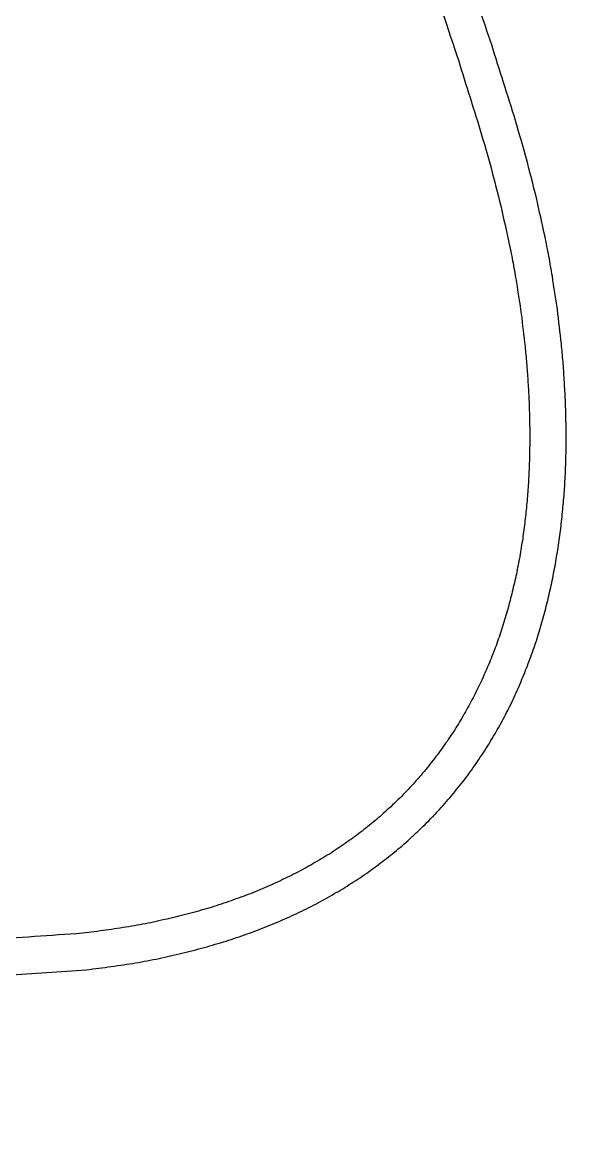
# Model space of a CAD drawing. Extents: x 0 to 790, y 0 to 579.
# Drawn here: x 480.75 to 484.1, y 464.99 to 471.65 of the extents above; entities that cross this region are included whole.
import ezdxf

# ---------------------------------------------------------------- set-up
doc = ezdxf.new("R2010")
doc.units = 0
doc.header["$LTSCALE"] = 10
doc.header["$MEASUREMENT"] = 0
doc.layers.get('0').update_dxf_attribs({"linetype": 'CONTINUOUS'})
doc.layers.add('1', color=7, linetype='CONTINUOUS')

msp = doc.modelspace()

# ---------------------------------------------------------------- linework, layer by layer
at = {"color": 7, "lineweight": -3}
for points in [[(482.9397, 472.6411), (483.0719, 472.244), (483.2041, 471.8469), (483.3363, 471.4498)], [(483.5433, 471.5147), (483.4935, 471.6626), (483.4436, 471.8105), (483.3938, 471.9585)], [(483.6852, 471.0642), (483.6379, 471.2143), (483.5906, 471.3645), (483.5433, 471.5147)], [(483.3363, 471.4498), (483.3827, 471.3021), (483.4292, 471.1544), (483.4756, 471.0067)], [(483.7504, 470.8359), (483.7287, 470.912), (483.7069, 470.9881), (483.6852, 471.0642)], [(483.4756, 471.0067), (483.497, 470.9319), (483.5184, 470.8571), (483.5398, 470.7823)], [(483.8093, 470.6052), (483.7897, 470.6821), (483.7701, 470.759), (483.7504, 470.8359)], [(483.5398, 470.7823), (483.559, 470.7072), (483.5782, 470.632), (483.5973, 470.5569)], [(483.5973, 470.5569), (483.6143, 470.4812), (483.6312, 470.4054), (483.6481, 470.3297)], [(483.8608, 470.3731), (483.8437, 470.4505), (483.8265, 470.5278), (483.8093, 470.6052)], [(483.8838, 470.256), (483.8761, 470.295), (483.8685, 470.334), (483.8608, 470.3731)], [(483.6481, 470.3297), (483.6556, 470.2917), (483.6632, 470.2537), (483.6707, 470.2157)], [(483.9042, 470.1385), (483.8974, 470.1776), (483.8906, 470.2168), (483.8838, 470.256)], [(483.6707, 470.2157), (483.6774, 470.1776), (483.6841, 470.1395), (483.6908, 470.1014)], [(483.6908, 470.1014), (483.7002, 470.0392), (483.7096, 469.977), (483.719, 469.9148)], [(483.9342, 469.9409), (483.9242, 470.0068), (483.9142, 470.0726), (483.9042, 470.1385)], [(483.719, 469.9148), (483.7266, 469.85), (483.7341, 469.7852), (483.7416, 469.7204)], [(483.9579, 469.7356), (483.95, 469.8041), (483.9421, 469.8725), (483.9342, 469.9409)], [(483.7416, 469.7204), (483.7448, 469.6872), (483.748, 469.6539), (483.7511, 469.6206)], [(483.9681, 469.6308), (483.9647, 469.6658), (483.9613, 469.7007), (483.9579, 469.7356)], [(483.7511, 469.6206), (483.7536, 469.5871), (483.7561, 469.5536), (483.7585, 469.5201)], [(483.9751, 469.5232), (483.9728, 469.5591), (483.9704, 469.595), (483.9681, 469.6308)], [(483.7585, 469.5201), (483.7605, 469.4861), (483.7625, 469.4521), (483.7645, 469.4181)], [(483.9811, 469.416), (483.9791, 469.4517), (483.9771, 469.4875), (483.9751, 469.5232)], [(483.7645, 469.4181), (483.7657, 469.3839), (483.7669, 469.3497), (483.7681, 469.3155)], [(483.985, 469.307), (483.9837, 469.3433), (483.9824, 469.3797), (483.9811, 469.416)], [(483.7681, 469.3155), (483.7687, 469.2808), (483.7692, 469.2461), (483.7698, 469.2114)], [(483.9861, 469.1969), (483.9857, 469.2336), (483.9854, 469.2703), (483.985, 469.307)], [(483.7698, 469.2114), (483.7696, 469.1765), (483.7694, 469.1415), (483.7691, 469.1066)], [(483.9857, 469.0858), (483.9858, 469.1228), (483.986, 469.1599), (483.9861, 469.1969)], [(483.7691, 469.1066), (483.7682, 469.0717), (483.7672, 469.0368), (483.7663, 469.0018)], [(483.9822, 468.975), (483.9834, 469.0119), (483.9846, 469.0489), (483.9857, 469.0858)], [(483.7663, 469.0018), (483.7645, 468.9667), (483.7628, 468.9315), (483.761, 468.8964)], [(483.9759, 468.8632), (483.978, 468.9005), (483.9801, 468.9377), (483.9822, 468.975)], [(483.761, 468.8964), (483.7582, 468.861), (483.7554, 468.8256), (483.7525, 468.7902)], [(483.9663, 468.751), (483.9695, 468.7884), (483.9727, 468.8258), (483.9759, 468.8632)], [(483.7525, 468.7902), (483.7488, 468.7548), (483.745, 468.7194), (483.7413, 468.684)], [(483.9543, 468.6388), (483.9583, 468.6762), (483.9623, 468.7136), (483.9663, 468.751)], [(483.7413, 468.684), (483.7368, 468.6489), (483.7323, 468.6139), (483.7279, 468.5789)], [(483.9388, 468.5263), (483.944, 468.5638), (483.9492, 468.6013), (483.9543, 468.6388)], [(483.7279, 468.5789), (483.7221, 468.5435), (483.7163, 468.5081), (483.7106, 468.4727)], [(483.9201, 468.4141), (483.9263, 468.4515), (483.9326, 468.4889), (483.9388, 468.5263)], [(483.7106, 468.4727), (483.7037, 468.4377), (483.6969, 468.4028), (483.6901, 468.3679)], [(483.6901, 468.3679), (483.6821, 468.333), (483.6741, 468.298), (483.6661, 468.2631)], [(483.8979, 468.3023), (483.9053, 468.3396), (483.9127, 468.3768), (483.9201, 468.4141)], [(483.8721, 468.1908), (483.8807, 468.228), (483.8893, 468.2651), (483.8979, 468.3023)], [(483.6661, 468.2631), (483.6572, 468.2284), (483.6482, 468.1937), (483.6393, 468.159)], [(483.6393, 468.159), (483.6342, 468.1421), (483.6292, 468.1252), (483.6241, 468.1082)], [(483.8422, 468.0804), (483.8521, 468.1172), (483.8621, 468.154), (483.8721, 468.1908)], [(483.6241, 468.1082), (483.6187, 468.091), (483.6133, 468.0737), (483.6079, 468.0564)], [(483.6079, 468.0564), (483.6024, 468.0395), (483.5969, 468.0225), (483.5913, 468.0056)], [(483.809, 467.971), (483.8148, 467.9891), (483.8205, 468.0072), (483.8263, 468.0253)], [(483.8263, 468.0253), (483.8316, 468.0437), (483.8369, 468.062), (483.8422, 468.0804)], [(483.5913, 468.0056), (483.5854, 467.9885), (483.5796, 467.9715), (483.5737, 467.9544)], [(483.7906, 467.9167), (483.7968, 467.9348), (483.8029, 467.9529), (483.809, 467.971)], [(483.555, 467.904), (483.5483, 467.8873), (483.5416, 467.8706), (483.5349, 467.8539)], [(483.5737, 467.9544), (483.5675, 467.9376), (483.5612, 467.9208), (483.555, 467.904)], [(483.7712, 467.8627), (483.7777, 467.8807), (483.7842, 467.8987), (483.7906, 467.9167)], [(483.5349, 467.8539), (483.5279, 467.8373), (483.521, 467.8207), (483.5141, 467.8042)], [(483.7508, 467.8091), (483.7576, 467.827), (483.7644, 467.8448), (483.7712, 467.8627)], [(483.5141, 467.8042), (483.5067, 467.7875), (483.4993, 467.7708), (483.4918, 467.7541)], [(483.7293, 467.7555), (483.7364, 467.7733), (483.7436, 467.7912), (483.7508, 467.8091)], [(483.4689, 467.705), (483.4609, 467.6889), (483.4529, 467.6728), (483.4449, 467.6567)], [(483.4918, 467.7541), (483.4842, 467.7377), (483.4766, 467.7214), (483.4689, 467.705)], [(483.683, 467.6493), (483.6909, 467.6667), (483.6988, 467.6841), (483.7067, 467.7015)], [(483.7067, 467.7015), (483.7142, 467.7195), (483.7217, 467.7375), (483.7293, 467.7555)], [(483.4449, 467.6567), (483.4366, 467.6405), (483.4282, 467.6242), (483.4199, 467.608)], [(483.6584, 467.596), (483.6666, 467.6138), (483.6748, 467.6315), (483.683, 467.6493)], [(483.3938, 467.5604), (483.3846, 467.5443), (483.3754, 467.5282), (483.3663, 467.5121)], [(483.4199, 467.608), (483.4112, 467.5921), (483.4025, 467.5763), (483.3938, 467.5604)], [(483.6322, 467.5445), (483.641, 467.5617), (483.6497, 467.5788), (483.6584, 467.596)], [(483.3663, 467.5121), (483.3568, 467.4964), (483.3474, 467.4808), (483.338, 467.4651)], [(483.5769, 467.4419), (483.5863, 467.4588), (483.5957, 467.4757), (483.6051, 467.4927)], [(483.6051, 467.4927), (483.6141, 467.5099), (483.6232, 467.5272), (483.6322, 467.5445)], [(483.338, 467.4651), (483.3282, 467.4498), (483.3183, 467.4346), (483.3084, 467.4193)], [(483.5469, 467.3907), (483.5569, 467.4078), (483.5669, 467.4248), (483.5769, 467.4419)], [(483.2777, 467.3731), (483.2669, 467.3579), (483.2561, 467.3427), (483.2453, 467.3276)], [(483.3084, 467.4193), (483.2982, 467.4039), (483.2879, 467.3885), (483.2777, 467.3731)], [(483.5162, 467.3406), (483.5264, 467.3573), (483.5366, 467.374), (483.5469, 467.3907)], [(483.2453, 467.3276), (483.2342, 467.3126), (483.2231, 467.2977), (483.2121, 467.2827)], [(483.4509, 467.2415), (483.462, 467.2579), (483.473, 467.2744), (483.4841, 467.2909)], [(483.4841, 467.2909), (483.4948, 467.3074), (483.5055, 467.324), (483.5162, 467.3406)], [(483.1775, 467.2387), (483.1656, 467.224), (483.1538, 467.2093), (483.1419, 467.1946)], [(483.2121, 467.2827), (483.2006, 467.2681), (483.189, 467.2534), (483.1775, 467.2387)], [(483.4163, 467.1924), (483.4279, 467.2088), (483.4394, 467.2251), (483.4509, 467.2415)], [(483.1419, 467.1946), (483.1294, 467.1801), (483.117, 467.1656), (483.1045, 467.1512)], [(483.3807, 467.1448), (483.3926, 467.1607), (483.4045, 467.1766), (483.4163, 467.1924)], [(483.0664, 467.1085), (483.0533, 467.0946), (483.0403, 467.0807), (483.0272, 467.0668)], [(483.1045, 467.1512), (483.0918, 467.1369), (483.0791, 467.1227), (483.0664, 467.1085)], [(483.3042, 467.0499), (483.317, 467.0654), (483.3298, 467.081), (483.3426, 467.0965)], [(483.3426, 467.0965), (483.3553, 467.1126), (483.368, 467.1287), (483.3807, 467.1448)], [(482.986, 467.0256), (482.9718, 467.0121), (482.9577, 466.9985), (482.9436, 466.985)], [(483.0272, 467.0668), (483.0135, 467.0531), (482.9997, 467.0393), (482.986, 467.0256)], [(483.2643, 467.0037), (483.2776, 467.0191), (483.2909, 467.0345), (483.3042, 467.0499)], [(482.9436, 466.985), (482.929, 466.972), (482.9145, 466.9589), (482.8999, 466.9458)], [(483.18, 466.9127), (483.1945, 466.9276), (483.2089, 466.9426), (483.2234, 466.9575)], [(483.2234, 466.9575), (483.237, 466.9729), (483.2507, 466.9883), (483.2643, 467.0037)], [(482.8583, 466.9092), (482.8443, 466.8975), (482.8303, 466.8859), (482.8163, 466.8742)], [(482.8999, 466.9458), (482.886, 466.9336), (482.8721, 466.9214), (482.8583, 466.9092)], [(483.1362, 466.8686), (483.1508, 466.8833), (483.1654, 466.898), (483.18, 466.9127)], [(482.7725, 466.8397), (482.7577, 466.8284), (482.7429, 466.8171), (482.7281, 466.8058)], [(482.8163, 466.8742), (482.8017, 466.8627), (482.7871, 466.8512), (482.7725, 466.8397)], [(483.0438, 466.7818), (483.0593, 466.7963), (483.0749, 466.8107), (483.0904, 466.8252)], [(483.0904, 466.8252), (483.1057, 466.8397), (483.121, 466.8541), (483.1362, 466.8686)], [(482.6826, 466.7733), (482.6672, 466.7629), (482.6518, 466.7524), (482.6364, 466.7419)], [(482.7281, 466.8058), (482.7129, 466.795), (482.6977, 466.7842), (482.6826, 466.7733)], [(482.999, 466.743), (483.0139, 466.7559), (483.0289, 466.7689), (483.0438, 466.7818)], [(482.5898, 466.7109), (482.5737, 466.701), (482.5576, 466.6911), (482.5415, 466.6813)], [(482.6364, 466.7419), (482.6208, 466.7316), (482.6053, 466.7212), (482.5898, 466.7109)], [(482.9066, 466.6682), (482.9222, 466.6806), (482.9379, 466.6929), (482.9535, 466.7053)], [(482.9535, 466.7053), (482.9687, 466.7178), (482.9838, 466.7304), (482.999, 466.743)], [(482.4917, 466.6523), (482.4753, 466.6429), (482.4588, 466.6335), (482.4423, 466.6241)], [(482.5415, 466.6813), (482.5249, 466.6716), (482.5083, 466.662), (482.4917, 466.6523)], [(482.8103, 466.5969), (482.8263, 466.6087), (482.8423, 466.6205), (482.8583, 466.6322)], [(482.8583, 466.6322), (482.8744, 466.6442), (482.8905, 466.6562), (482.9066, 466.6682)], [(482.339, 466.5701), (482.3214, 466.5617), (482.3039, 466.5532), (482.2864, 466.5447)], [(482.3912, 466.5962), (482.3738, 466.5875), (482.3564, 466.5788), (482.339, 466.5701)], [(482.4423, 466.6241), (482.4253, 466.6148), (482.4082, 466.6055), (482.3912, 466.5962)], [(482.7094, 466.5296), (482.7264, 466.5406), (482.7435, 466.5517), (482.7605, 466.5627)], [(482.7605, 466.5627), (482.7771, 466.5741), (482.7937, 466.5855), (482.8103, 466.5969)], [(482.1781, 466.4964), (482.1595, 466.4886), (482.1409, 466.4809), (482.1224, 466.4731)], [(482.2328, 466.52), (482.2146, 466.5122), (482.1963, 466.5043), (482.1781, 466.4964)], [(482.2864, 466.5447), (482.2685, 466.5365), (482.2507, 466.5283), (482.2328, 466.52)], [(482.605, 466.4661), (482.6226, 466.4764), (482.6402, 466.4868), (482.6579, 466.4971)], [(482.6579, 466.4971), (482.675, 466.5079), (482.6922, 466.5188), (482.7094, 466.5296)], [(482.0081, 466.4311), (481.9887, 466.4244), (481.9693, 466.4177), (481.9499, 466.411)], [(482.0656, 466.4516), (482.0464, 466.4448), (482.0272, 466.438), (482.0081, 466.4311)], [(482.1224, 466.4731), (482.1034, 466.466), (482.0845, 466.4588), (482.0656, 466.4516)], [(482.4974, 466.4061), (482.5155, 466.416), (482.5336, 466.4259), (482.5517, 466.4357)], [(482.5517, 466.4357), (482.5694, 466.4458), (482.5872, 466.456), (482.605, 466.4661)], [(481.8303, 466.3733), (481.8098, 466.3675), (481.7893, 466.3618), (481.7689, 466.356)], [(481.8902, 466.3909), (481.8702, 466.385), (481.8503, 466.3792), (481.8303, 466.3733)], [(481.9499, 466.411), (481.93, 466.4043), (481.9101, 466.3976), (481.8902, 466.3909)], [(482.3848, 466.3504), (482.4038, 466.3595), (482.4227, 466.3687), (482.4416, 466.3779)], [(482.4416, 466.3779), (482.4602, 466.3873), (482.4788, 466.3967), (482.4974, 466.4061)], [(481.5163, 466.2953), (481.4723, 466.2873), (481.4283, 466.2793), (481.3843, 466.2713)], [(481.6443, 466.3243), (481.6017, 466.3146), (481.559, 466.305), (481.5163, 466.2953)], [(481.7689, 466.356), (481.7274, 466.3454), (481.6859, 466.3348), (481.6443, 466.3243)], [(482.2095, 466.2738), (482.2294, 466.2822), (482.2492, 466.2905), (482.2691, 466.2989)], [(482.2691, 466.2989), (482.2886, 466.3073), (482.3082, 466.3158), (482.3277, 466.3243)], [(482.3277, 466.3243), (482.3467, 466.333), (482.3658, 466.3417), (482.3848, 466.3504)], [(481.1095, 466.2325), (480.9195, 466.219), (480.7295, 466.2055), (480.5394, 466.192)], [(481.2489, 466.2505), (481.2024, 466.2445), (481.156, 466.2385), (481.1095, 466.2325)], [(481.3843, 466.2713), (481.3392, 466.2644), (481.294, 466.2575), (481.2489, 466.2505)], [(482.0261, 466.2064), (482.0467, 466.2137), (482.0674, 466.221), (482.0881, 466.2283)], [(482.0881, 466.2283), (482.1086, 466.2357), (482.1291, 466.2431), (482.1495, 466.2505)], [(482.1495, 466.2505), (482.1695, 466.2583), (482.1895, 466.266), (482.2095, 466.2738)], [(481.8338, 466.1479), (481.8555, 466.1541), (481.8773, 466.1603), (481.8991, 466.1666)], [(481.8991, 466.1666), (481.9205, 466.1729), (481.9419, 466.1793), (481.9633, 466.1856)], [(481.9633, 466.1856), (481.9842, 466.1925), (482.0051, 466.1995), (482.0261, 466.2064)], [(481.5646, 466.0822), (481.61, 466.0926), (481.6554, 466.1029), (481.7008, 466.1133)], [(481.7008, 466.1133), (481.7451, 466.1248), (481.7895, 466.1363), (481.8338, 466.1479)], [(481.1335, 466.0156), (481.1826, 466.0218), (481.2316, 466.028), (481.2806, 466.0343)], [(481.2806, 466.0343), (481.3286, 466.0416), (481.3766, 466.0489), (481.4246, 466.0561)], [(481.4246, 466.0561), (481.4712, 466.0648), (481.5179, 466.0735), (481.5646, 466.0822)], [(480.181, 465.9528), (480.4985, 465.9737), (480.816, 465.9946), (481.1335, 466.0156)]]:
    msp.add_open_spline(points, degree=3, dxfattribs=at)
at = {"layer": '1', "color": 7, "linetype": 'Continuous', "lineweight": -3}
msp.add_open_spline([(402.9413, 476.2129), (402.9413, 476.1608), (402.9412, 476.1098), (402.9411, 476.0086), (402.9411, 475.9585), (402.942, 475.8078), (402.9436, 475.7069), (402.9481, 475.5497), (402.9499, 475.4962), (402.954, 475.3864), (402.9564, 475.33), (402.9642, 475.1555), (402.9703, 475.032), (402.9836, 474.7664), (402.9907, 474.6243), (403.0059, 474.3195), (403.0139, 474.1567), (403.0323, 473.8101), (403.0425, 473.6263), (403.0685, 473.2388), (403.0842, 473.0353), (403.1055, 472.8219), (403.1057, 472.8194), (403.106, 472.8167), (403.1061, 472.8157), (403.1062, 472.8153), (403.1062, 472.8152), (403.1062, 472.8149), (403.1064, 472.8132), (403.1069, 472.8083), (403.108, 472.7974), (403.1102, 472.7754), (403.1147, 472.7311), (403.1243, 472.6409), (403.1331, 472.5608), (403.1518, 472.3968), (403.1655, 472.2825), (403.2105, 471.9244), (403.2455, 471.6653), (403.3072, 471.2461), (403.3293, 471.1013), (403.3771, 470.8017), (403.4028, 470.6469), (403.4861, 470.1678), (403.5499, 469.8288), (403.6263, 469.4688), (403.6272, 469.4646), (403.6282, 469.46), (403.6285, 469.4583), (403.6287, 469.4576), (403.6287, 469.4574), (403.6288, 469.4569), (403.6295, 469.4536), (403.6315, 469.4444), (403.6359, 469.4238), (403.6448, 469.3823), (403.663, 469.2985), (403.701, 469.1275), (403.7364, 468.9752), (403.811, 468.6629), (403.8661, 468.4444), (403.9885, 467.9877), (404.0559, 467.7494), (404.2052, 467.2539), (404.2872, 466.9967), (404.4686, 466.4651), (404.5681, 466.1907), (404.7877, 465.6272), (404.9078, 465.3381), (405.1724, 464.7489), (405.3168, 464.4489), (405.6344, 463.8417), (405.8076, 463.5346), (406.0009, 463.2211), (406.0054, 463.2139), (406.0102, 463.2061), (406.0121, 463.2031), (406.0128, 463.2018), (406.013, 463.2016), (406.0135, 463.2007), (406.0169, 463.1952), (406.0264, 463.18), (406.0477, 463.1459), (406.0907, 463.0773), (406.179, 462.9391), (406.2581, 462.8189), (406.4215, 462.5767), (406.5371, 462.4126), (406.7824, 462.0804), (406.9122, 461.9124), (407.1871, 461.5742), (407.3321, 461.4041), (407.7914, 460.8935), (408.13, 460.5528), (408.6906, 460.0515), (408.8863, 459.886), (409.2956, 459.5602), (409.5093, 459.3998), (409.9548, 459.0856), (410.1866, 458.9317), (410.6683, 458.6319), (410.9182, 458.486), (411.4357, 458.2031), (411.7034, 458.0662), (412.2563, 457.8018), (412.5416, 457.6745), (413.129, 457.4299), (413.4313, 457.3126), (414.0522, 457.0883), (414.3708, 456.9814), (415.0236, 456.7776), (415.3579, 456.6808), (416.0419, 456.4972), (416.3915, 456.4103), (416.76, 456.3255), (416.7768, 456.3217), (416.7949, 456.3175), (416.8021, 456.3159), (416.8037, 456.3155), (416.804, 456.3154), (416.8042, 456.3154), (416.8045, 456.3153), (416.8049, 456.3152), (416.8064, 456.3149), (416.8168, 456.3125), (416.8449, 456.3061), (416.9081, 456.2918), (417.0362, 456.2632), (417.2985, 456.2062), (417.6906, 456.1253), (418.0234, 456.0617), (418.366, 455.9987), (418.5422, 455.9676), (419.0853, 455.8753), (419.4668, 455.8156), (420.066, 455.7296), (420.2701, 455.7015), (420.6869, 455.6468), (420.8995, 455.62), (421.5506, 455.542), (422.0022, 455.4927), (422.9442, 455.3996), (423.4346, 455.3558), (424.4532, 455.2735), (424.9814, 455.2351), (425.8016, 455.1812), (426.0797, 455.1639), (426.645, 455.1305), (426.9323, 455.1143), (427.808, 455.0675), (428.4105, 455.0384), (429.6544, 454.9832), (430.2958, 454.9571), (431.6181, 454.9066), (432.2987, 454.8822), (433.3423, 454.8455), (433.6942, 454.8332), (434.2326, 454.8146), (434.4139, 454.8084), (434.6891, 454.799), (434.7814, 454.7958), (434.9672, 454.7895), (435.0607, 454.7863), (435.3431, 454.7768), (435.724, 454.7639), (436.2979, 454.7445), (436.6744, 454.7316), (436.9513, 454.722), (437.0427, 454.7189), (437.2232, 454.7125), (437.3122, 454.7094), (437.7516, 454.6937), (438.0847, 454.6814), (438.7237, 454.6572), (439.0296, 454.6453), (439.6256, 454.6217), (439.9156, 454.61), (440.4931, 454.5865), (440.7807, 454.5748), (441.2217, 454.557), (441.3704, 454.551), (441.6732, 454.539), (441.8273, 454.5329), (442.2971, 454.5145), (442.6203, 454.5021), (442.9723, 454.4888), (443.0034, 454.4876), (443.0371, 454.4863), (443.0501, 454.4858), (443.0554, 454.4856), (443.0577, 454.4855), (443.0649, 454.4853), (443.1081, 454.4836), (443.2284, 454.4791), (443.4982, 454.4688), (443.7302, 454.4598), (444.1941, 454.4418), (444.8127, 454.4175), (445.424, 454.3926), (446.0279, 454.3675), (446.326, 454.3548), (447.2097, 454.3166), (447.7848, 454.2908), (448.9141, 454.2384), (449.4683, 454.2119), (451.1085, 454.1317), (452.1735, 454.0772), (453.7161, 453.9955), (454.2211, 453.9683), (455.2114, 453.9142), (455.6968, 453.8873), (456.2024, 453.8591), (456.233, 453.8574), (456.2636, 453.8557), (456.2648, 453.8556), (456.2651, 453.8556), (456.2657, 453.8555), (456.2666, 453.8555), (456.27, 453.8553), (456.2781, 453.8549), (456.2955, 453.8539), (456.3302, 453.8519), (456.4392, 453.8459), (456.6961, 453.8317), (457.2447, 453.8018), (457.7073, 453.7775), (458.6228, 453.7304), (459.2201, 453.701), (460.3892, 453.6457), (460.9608, 453.6198), (462.0782, 453.5709), (462.6239, 453.548), (463.6896, 453.5044), (464.2096, 453.4838), (465.2243, 453.4446), (465.7189, 453.4259), (466.6833, 453.3901), (467.1532, 453.3729), (468.0682, 453.3397), (468.5133, 453.3237), (468.9733, 453.3071), (469.0037, 453.306), (469.0357, 453.3049), (469.0416, 453.3047), (469.0446, 453.3046), (469.0458, 453.3045), (469.0465, 453.3045), (469.0467, 453.3045), (469.047, 453.3045), (469.0518, 453.3043), (469.0659, 453.3038), (469.1173, 453.302), (469.2396, 453.2976), (469.5071, 453.2879), (469.7434, 453.2794), (470.2249, 453.2619), (470.558, 453.2497), (471.2468, 453.2242), (471.6026, 453.2109), (472.3345, 453.1829), (472.7108, 453.1682), (473.4811, 453.1375), (473.8751, 453.1214), (474.6779, 453.0876), (475.0865, 453.0699), (475.9136, 453.0328), (476.332, 453.0134), (476.9627, 452.9828), (477.1733, 452.9724), (477.5948, 452.9511), (477.8056, 452.9402), (478.4367, 452.9066), (478.8558, 452.8833), (479.6809, 452.8346), (480.0869, 452.8092), (480.8745, 452.7565), (481.2557, 452.7292), (481.9841, 452.6727), (482.3313, 452.6436), (482.8189, 452.5985), (482.9759, 452.5833), (483.2776, 452.5525), (483.4223, 452.5369), (483.8371, 452.4895), (484.0875, 452.4572), (484.4188, 452.4081), (484.5218, 452.3916), (484.7124, 452.3584), (484.8, 452.3417), (485.0398, 452.2914), (485.1687, 452.2575), (485.2667, 452.2235)], degree=3, knots=[0, 0, 0, 0, 0.001953, 0.001953, 0.003906, 0.003906, 0.007813, 0.007813, 0.009766, 0.009766, 0.011719, 0.011719, 0.015625, 0.015625, 0.019531, 0.019531, 0.023438, 0.023438, 0.027344, 0.027344, 0.03125, 0.03125, 0.031281, 0.031296, 0.0313, 0.0313, 0.031303, 0.031303, 0.031311, 0.031372, 0.031494, 0.031738, 0.032227, 0.033203, 0.035156, 0.035156, 0.039063, 0.039063, 0.046875, 0.046875, 0.050781, 0.050781, 0.054688, 0.054688, 0.0625, 0.0625, 0.062561, 0.062592, 0.062599, 0.062599, 0.062607, 0.062607, 0.062622, 0.062744, 0.062988, 0.063477, 0.064453, 0.066406, 0.070313, 0.070313, 0.078125, 0.078125, 0.085938, 0.085938, 0.09375, 0.09375, 0.101563, 0.101563, 0.109375, 0.109375, 0.117188, 0.117188, 0.125, 0.125, 0.125122, 0.125183, 0.125198, 0.125198, 0.125214, 0.125214, 0.125244, 0.125488, 0.125977, 0.126953, 0.128906, 0.132813, 0.132813, 0.140625, 0.140625, 0.148438, 0.148438, 0.15625, 0.15625, 0.171875, 0.171875, 0.179688, 0.179688, 0.1875, 0.1875, 0.195313, 0.195313, 0.203125, 0.203125, 0.210938, 0.210938, 0.21875, 0.21875, 0.226563, 0.226563, 0.234375, 0.234375, 0.242188, 0.242188, 0.25, 0.25, 0.250244, 0.250366, 0.250397, 0.250401, 0.250401, 0.250404, 0.250404, 0.250412, 0.250427, 0.250488, 0.250977, 0.251953, 0.253906, 0.257813, 0.265625, 0.273438, 0.273438, 0.28125, 0.28125, 0.296875, 0.296875, 0.304688, 0.304688, 0.3125, 0.3125, 0.328125, 0.328125, 0.34375, 0.34375, 0.359375, 0.359375, 0.367188, 0.367188, 0.375, 0.375, 0.390625, 0.390625, 0.40625, 0.40625, 0.421875, 0.421875, 0.429688, 0.429688, 0.433594, 0.433594, 0.435547, 0.435547, 0.4375, 0.4375, 0.441406, 0.445313, 0.449219, 0.449219, 0.451172, 0.451172, 0.453125, 0.453125, 0.460938, 0.460938, 0.46875, 0.46875, 0.476563, 0.476563, 0.484375, 0.484375, 0.488281, 0.488281, 0.492188, 0.492188, 0.5, 0.5, 0.500488, 0.500732, 0.500793, 0.500793, 0.500854, 0.500854, 0.500977, 0.501953, 0.503906, 0.507813, 0.507813, 0.515625, 0.523438, 0.523438, 0.53125, 0.53125, 0.546875, 0.546875, 0.5625, 0.5625, 0.59375, 0.59375, 0.609375, 0.609375, 0.625, 0.625, 0.625977, 0.626007, 0.626007, 0.626015, 0.626015, 0.626022, 0.626038, 0.626099, 0.626221, 0.626465, 0.626953, 0.628906, 0.632813, 0.640625, 0.640625, 0.65625, 0.65625, 0.671875, 0.671875, 0.6875, 0.6875, 0.703125, 0.703125, 0.71875, 0.71875, 0.734375, 0.734375, 0.75, 0.75, 0.750977, 0.751099, 0.75116, 0.75119, 0.751205, 0.751205, 0.751213, 0.751213, 0.751221, 0.751465, 0.751953, 0.753906, 0.757813, 0.765625, 0.765625, 0.78125, 0.78125, 0.796875, 0.796875, 0.8125, 0.8125, 0.828125, 0.828125, 0.84375, 0.84375, 0.859375, 0.859375, 0.867188, 0.867188, 0.875, 0.875, 0.890625, 0.890625, 0.90625, 0.90625, 0.921875, 0.921875, 0.9375, 0.9375, 0.945313, 0.945313, 0.953125, 0.953125, 0.96875, 0.96875, 0.976563, 0.976563, 0.984375, 0.984375, 1, 1, 1, 1], dxfattribs=at)

doc.saveas('drawing.dxf')
